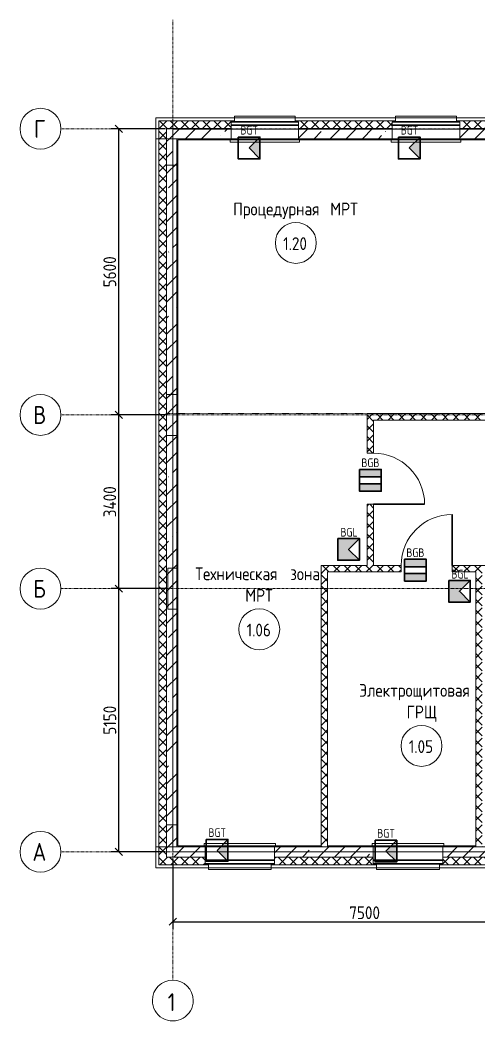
# Model space of a CAD drawing. Header units: millimetres. Extents: x -174154 to -170572, y -111302 to -109817.
# Drawn here: x -172564 to -172474.2, y -110327.1 to -110131.2 of the extents above; entities that cross this region are included whole.
import ezdxf

# ---------------------------------------------------------------- set-up
doc = ezdxf.new("R2010")
doc.units = ezdxf.units.MM
for name, pattern in [('ACAD_ISO02W100', [15, 12, -3]), ('ADSK_Линия сетки', [21, 12, -3, 3, -3]), ('ADSK_Штрих_ш3 п1_5', [4.5, 3, -1.5])]:
    doc.linetypes.add(name, pattern=pattern)
doc.layers.get('Defpoints').update_dxf_attribs({"color": 70})
for name, color, linetype, lineweight in [('!Подложка', 252, 'ACAD_ISO02W100', 25), ('Двери', 7, 'Continuous', 18), ('Кабель ПС', 20, 'ACAD_ISO02W100', 30), ('Колонны', 7, 'Continuous', 18), ('Марки помещений', 7, 'Continuous', 18), ('Окна', 7, 'Continuous', 18), ('ОПС', 1, 'Continuous', 30), ('Оси', 7, 'Continuous', 9), ('Остекление', 7, 'Continuous', 30), ('Отлив', 7, 'Continuous', 18), ('Панель', 7, 'Continuous', 18), ('Перекрытия', 7, 'Continuous', 18), ('Подоконник_Верхний брус', 7, 'Continuous', 18), ('ПС', 1, 'Continuous', 50), ('Размеры', 7, 'Continuous', 9), ('Стены', 7, 'Continuous', 18), ('Стены разрез', 7, 'Continuous', 40), ('Стены штриховка', 7, 'Continuous', 18)]:
    doc.layers.add(name, color=color, linetype=linetype, lineweight=lineweight)
doc.layers.add('_Разделитель помещений_', color=4, linetype='ADSK_Штрих_ш3 п1_5', lineweight=40, true_color=0x00ffff)
doc.layers.add('PRSHEME', color=7, linetype='Continuous')
doc.styles.add('GOST Common', font='GOST Common.ttf', dxfattribs={"width": 0.9, "height": 250})
doc.styles.add('GOST Common_1', font='GOST Common.ttf', dxfattribs={"width": 0.9, "height": 350})
doc.styles.get("Standard").update_dxf_attribs({"font": 'GOST_A.TTF'})
doc.dimstyles.new('ADSK_Проверочный', dxfattribs={"dimscale": 304.8, "dimtxt": 251.428749, "dimasz": 0.463911, "dimexe": 0.492126, "dimexo": 0.492126, "dimgap": 0.164042, "dimtad": 1, "dimdec": 0, "dimdsep": 46, "dimtxsty": 'GOST Common', "dimblk1": 'OBLIQUE', "dimblk2": 'OBLIQUE', "dimsah": 1, "dimcen": 0.09, "dimazin": 0, "dimtfac": 1, "dimtdec": 4, "dimtix": 1, "dimtmove": 0, "dimatfit": 3, "dimfxl": 1, "dimtvp": 1, "dimtolj": 1, "dimtzin": 0, "dimarcsym": 2})
pattern_1 = [(45, (30280, 12305), (-106.066, 106.066), []), (135, (30280, 12305), (-106.066, -106.066), [])]
pattern_2 = [(45, (30280, 12305), (-314.309, 314.309), []), (45, (30594.3, 12305), (-314.309, 314.309), [555.625, -111.125, 3.353, -107.772])]
pattern_3 = [(45, (30280, 12305), (-314.309, 314.309), []), (45, (30594.3, 12305), (-314.309, 314.309), [222.25, -111.125])]

# ---------------------------------------------------------------- blocks, each defined once
blk = doc.blocks.new('ИОО')
at = {"layer": 'Кабель ПС', "ltscale": 100}
h = blk.add_hatch(color=5, dxfattribs=at)
h.dxf.hatch_style = 1
h.paths.add_polyline_path([(0, 0), (185, -186), (185, 186)])
at = {"layer": 'ОПС', "color": 5, "ltscale": 100}
for p, q in [((185, 186), (0, 0)), ((0, 0), (185, -186))]:
    blk.add_line(p, q, dxfattribs=at)
blk.add_lwpolyline([(-185, 186), (185, 186), (185, -186), (-185, -186)], close=True, dxfattribs=at)
blk = doc.blocks.new('*U8')
at = {"layer": 'Кабель ПС', "color": 20, "xscale": 0.803782661242815, "yscale": 0.803782661242815, "zscale": 0.803782661242815}
blk.add_blockref('ИОО', (148, 150), dxfattribs=at)
at = {"layer": 'ПС', "color": 0, "ltscale": 300, "insert": (151, 394), "char_height": 120, "width": 108.01, "attachment_point": 5, "bg_fill": 3, "box_fill_scale": 1, "bg_fill_color": 256, "bg_fill_transparency": 0}
blk.add_mtext('BGT', dxfattribs=at)
blk = doc.blocks.new('*U9')
at = {"layer": 'ОПС', "lineweight": 25, "ltscale": 10}
h = blk.add_hatch(color=5, dxfattribs=at)
h.dxf.hatch_style = 1
h.paths.add_polyline_path([(0, 300), (0, 1), (297, 1), (148, 150), (297, 300)])
at = {"layer": 'ОПС', "color": 5, "ltscale": 100}
blk.add_lwpolyline([(0, 300), (297, 300), (297, 1), (0, 1)], close=True, dxfattribs=at)
blk.add_lwpolyline([(297, 300), (148, 150), (297, 1)], dxfattribs=at)
at = {"layer": 'ПС', "color": 0, "ltscale": 300, "insert": (155, 385), "char_height": 120, "width": 171.6, "attachment_point": 5, "bg_fill": 3, "box_fill_scale": 1, "bg_fill_color": 256, "bg_fill_transparency": 0}
blk.add_mtext('BGL', dxfattribs=at)
blk = doc.blocks.new('*U10')
at = {"layer": 'PRSHEME', "lineweight": 25}
for points in [[(0, 300), (298, 300), (298, 198), (0, 198)], [(0, 103), (298, 103), (298, 0), (0, 0)]]:
    blk.add_hatch(color=30, dxfattribs=at).paths.add_polyline_path(points)
at = {"layer": 'PRSHEME', "color": 30, "lineweight": 30}
for p, q in [((0, 198), (298, 198)), ((0, 103), (298, 103))]:
    blk.add_line(p, q, dxfattribs=at)
at = {"layer": 'PRSHEME', "color": 30, "lineweight": 25}
for points in [[(0, 300), (298, 300), (298, 198), (0, 198)], [(0, 103), (298, 103), (298, 0), (0, 0)]]:
    blk.add_lwpolyline(points, close=True, dxfattribs=at)
at = {"layer": 'PRSHEME', "color": 30, "lineweight": 30}
blk.add_lwpolyline([(0, 300), (298, 300), (298, 0), (0, 0)], close=True, dxfattribs=at)
at = {"layer": 'ПС', "color": 0, "ltscale": 300, "insert": (148, 391), "char_height": 120, "width": 178.9, "attachment_point": 5, "bg_fill": 3, "box_fill_scale": 1, "bg_fill_color": 256, "bg_fill_transparency": 0}
blk.add_mtext('BGB', dxfattribs=at)
blk = doc.blocks.new('AC_Дверь_Однопольная_ДеревяннаяНаружная_ГОСТ24698-81 - 960х2080h ГЛ-799321-В_АР_ПЭ_01 Этаж')
at = {"layer": 'Панель', "lineweight": 30}
blk.add_line((500, 62.5), (500, 1062.5), dxfattribs=at)
at = {"layer": 'Панель'}
blk.add_arc((500, 62.5), 1000, 90, 180, dxfattribs=at)
blk = doc.blocks.new('AC_Дверь_Однопольная_ДеревяннаяНаружная_ГОСТ24698-81 - 960х2080h ГЛ-799317-В_АР_ПЭ_01 Этаж')
at = {"layer": 'Панель', "lineweight": 30}
blk.add_line((500, 62.5), (500, 1062.5), dxfattribs=at)
at = {"layer": 'Панель'}
blk.add_arc((500, 62.5), 1000, 90, 180, dxfattribs=at)
blk = doc.blocks.new('B2B_Окно_1створка - 1320х1460h-729009-В_АР_ПЭ_01 Этаж')
at = {"layer": 'Остекление'}
for p, q in [((-680, 135), (680, 135)), ((-680, 65), (680, 65))]:
    blk.add_line(p, q, dxfattribs=at)
blk = doc.blocks.new('В2В_Подоконник_ПВХ - ПВХ-717279-В_АР_ПЭ_01 Этаж')
at = {"layer": 'Подоконник_Верхний брус'}
for p, q in [((-680, -280), (-680, 0)), ((-680, 0), (680, 0)), ((680, 0), (680, -280)), ((-680, -280), (-700, -280)), ((-700, -280), (-700, -330)), ((-700, -330), (700, -330)), ((700, -280), (680, -280)), ((700, -330), (700, -280))]:
    blk.add_line(p, q, dxfattribs=at)
blk = doc.blocks.new('B2B_Отлив - Отлив_металлический-717280-В_АР_ПЭ_01 Этаж')
at = {"layer": 'Отлив'}
for p, q in [((-615, 1), (-615, 110)), ((615, 110), (-615, 110)), ((-615, 0), (-615, 1)), ((-615, 1), (615, 1)), ((-615, 1), (615, 1)), ((-615, 0), (615, 0)), ((615, 110), (615, 1)), ((615, 1), (615, 0))]:
    blk.add_line(p, q, dxfattribs=at)
blk = doc.blocks.new('B2B_Окно_1створка - 1280х2060h-715729-В_АР_ПЭ_01 Этаж')
at = {"layer": 'Остекление'}
for p, q in [((-660, 135), (660, 135)), ((-660, 70), (660, 70))]:
    blk.add_line(p, q, dxfattribs=at)
blk = doc.blocks.new('В2В_Подоконник_ПВХ - ПВХ-666027-В_АР_ПЭ_01 Этаж')
at = {"layer": 'Подоконник_Верхний брус'}
for p, q in [((-660, -285), (-660, 0)), ((-660, 0), (660, 0)), ((660, 0), (660, -285)), ((-660, -285), (-680, -285)), ((-680, -285), (-680, -335)), ((-680, -335), (680, -335)), ((680, -285), (660, -285)), ((680, -335), (680, -285))]:
    blk.add_line(p, q, dxfattribs=at)
blk = doc.blocks.new('B2B_Отлив - Отлив_металлический-622779-В_АР_ПЭ_01 Этаж')
at = {"layer": 'Отлив'}
for p, q in [((-595, 1), (-595, 110)), ((595, 110), (-595, 110)), ((-595, 0), (-595, 1)), ((-595, 1), (595, 1)), ((-595, 1), (595, 1)), ((-595, 0), (595, 0)), ((595, 110), (595, 1)), ((595, 1), (595, 0))]:
    blk.add_line(p, q, dxfattribs=at)
blk = doc.blocks.new('Ось сетки - D8-4846-В_АР_ПЭ_01 Этаж')
at = {"layer": 'Оси', "lineweight": 18}
for start, end in [(360, 180), (180, 360)]:
    blk.add_arc((0, 0), 4, start, end, dxfattribs=at)
blk = doc.blocks.new('ADSK_Марка_Помещение_2_ГОСТ21-501-2011 - Имя и Категория-86712-В_АР_ПЭ_01 Этаж')
at = {"layer": 'Марки помещений'}
blk.add_circle((0, 0), 4, dxfattribs=at)
blk = doc.blocks.new('_Oblique')
at = {"color": 0, "linetype": 'ByBlock', "lineweight": -2}
blk.add_line((-0.5, -0.5), (0.5, 0.5), dxfattribs=at)
blk = doc.blocks.new('*D484')
at = {"layer": 'Defpoints', "color": 0, "transparency": 16777216}
for p in [(330, 315), (7830, 315), (7830, -1052)]:
    blk.add_point(p, dxfattribs=at)
at = {"layer": 'Размеры', "color": 0, "lineweight": -2, "transparency": 16777216}
for p, q in [((330, 165), (330, -1202)), ((7830, 165), (7830, -1202)), ((330, -1052), (7830, -1052))]:
    blk.add_line(p, q, dxfattribs=at)
at = {"layer": 'Размеры', "color": 0, "lineweight": -2, "transparency": 16777216, "xscale": 141.4, "yscale": 141.4, "zscale": 141.4, "rotation": 180}
blk.add_blockref('_Oblique', (330, -1052), dxfattribs=at)
at = {"layer": 'Размеры', "color": 0, "lineweight": -2, "transparency": 16777216, "xscale": 141.4, "yscale": 141.4, "zscale": 141.4}
blk.add_blockref('_Oblique', (7830, -1052), dxfattribs=at)
at = {"layer": 'Размеры', "color": 0, "transparency": 16777216, "insert": (4080, -877), "char_height": 250, "width": 756.84, "attachment_point": 5, "style": 'GOST Common'}
blk.add_mtext('\\A1;7500', dxfattribs=at)
blk = doc.blocks.new('*D487')
at = {"layer": 'Defpoints', "color": 0, "transparency": 16777216}
for p in [(-727, 5465), (330, 5465), (330, 315)]:
    blk.add_point(p, dxfattribs=at)
at = {"layer": 'Размеры', "color": 0, "lineweight": -2, "transparency": 16777216}
for p, q in [((180, 5465), (-877, 5465)), ((-727, 315), (-727, 5465)), ((180, 315), (-877, 315))]:
    blk.add_line(p, q, dxfattribs=at)
at = {"layer": 'Размеры', "color": 0, "lineweight": -2, "transparency": 16777216, "xscale": 141.4, "yscale": 141.4, "zscale": 141.4}
for p, rotation in [((-727, 5465), 90), ((-727, 315), 270)]:
    blk.add_blockref('_Oblique', p, dxfattribs=dict(at, rotation=rotation))
at = {"layer": 'Размеры', "color": 0, "transparency": 16777216, "insert": (-902, 2890), "char_height": 250, "width": 700.59, "attachment_point": 5, "rotation": 90, "style": 'GOST Common'}
blk.add_mtext('\\A1;5150', dxfattribs=at)
blk = doc.blocks.new('*D491')
at = {"layer": 'Defpoints', "color": 0, "transparency": 16777216}
for p in [(-727, 8865), (330, 8865), (0, 5465)]:
    blk.add_point(p, dxfattribs=at)
at = {"layer": 'Размеры', "color": 0, "lineweight": -2, "transparency": 16777216}
for p, q in [((180, 8865), (-877, 8865)), ((-727, 5465), (-727, 8865)), ((-150, 5465), (-877, 5465))]:
    blk.add_line(p, q, dxfattribs=at)
at = {"layer": 'Размеры', "color": 0, "lineweight": -2, "transparency": 16777216, "xscale": 141.4, "yscale": 141.4, "zscale": 141.4}
for p, rotation in [((-727, 8865), 90), ((-727, 5465), 270)]:
    blk.add_blockref('_Oblique', p, dxfattribs=dict(at, rotation=rotation))
at = {"layer": 'Размеры', "color": 0, "transparency": 16777216, "insert": (-902, 7165), "char_height": 250, "width": 782.41, "attachment_point": 5, "rotation": 90, "style": 'GOST Common'}
blk.add_mtext('\\A1;3400', dxfattribs=at)
blk = doc.blocks.new('*D492')
at = {"layer": 'Defpoints', "color": 0, "transparency": 16777216}
for p in [(-727, 14465), (330, 14465), (330, 8865)]:
    blk.add_point(p, dxfattribs=at)
at = {"layer": 'Размеры', "color": 0, "lineweight": -2, "transparency": 16777216}
for p, q in [((180, 14465), (-877, 14465)), ((-727, 8865), (-727, 14465)), ((180, 8865), (-877, 8865))]:
    blk.add_line(p, q, dxfattribs=at)
at = {"layer": 'Размеры', "color": 0, "lineweight": -2, "transparency": 16777216, "xscale": 141.4, "yscale": 141.4, "zscale": 141.4}
for p, rotation in [((-727, 14465), 90), ((-727, 8865), 270)]:
    blk.add_blockref('_Oblique', p, dxfattribs=dict(at, rotation=rotation))
at = {"layer": 'Размеры', "color": 0, "transparency": 16777216, "insert": (-902, 11665), "char_height": 250, "width": 756.84, "attachment_point": 5, "rotation": 90, "style": 'GOST Common'}
blk.add_mtext('\\A1;5600', dxfattribs=at)
blk = doc.blocks.new('A$Cb2ab8b70')
at = {"layer": 'Колонны', "lineweight": 20, "true_color": 0x636466}
h = blk.add_hatch(dxfattribs=at)
h.set_pattern_fill('FP_3', color=251, style=0, pattern_type=2)
h.set_pattern_definition(pattern_3)
h.paths.add_polyline_path([(210, 8465), (410, 8465), (410, 9265), (210, 9265), (210, 9239.7)])
at = {"layer": 'Стены', "lineweight": 20, "true_color": 0x636466}
h = blk.add_hatch(dxfattribs=at)
h.set_pattern_fill('FP_3', color=251, style=0, pattern_type=2)
h.set_pattern_definition(pattern_3)
h.paths.add_polyline_path([(230, 5065), (430, 5065), (430, 5865), (230, 5865)])
at = {"layer": 'Стены разрез', "lineweight": 20, "true_color": 0x636466}
h = blk.add_hatch(dxfattribs=at)
h.set_pattern_fill('FP_1', color=251, style=0, pattern_type=2)
h.set_pattern_definition(pattern_1)
h.paths.add_polyline_path([(14910, 14470), (14910, 14620), (11550, 14620), (11550, 14600), (11615, 14600), (11615, 14470), (14524.8, 14470)])
h.paths.add_polyline_path([(10295, 14470), (10295, 14600), (10360, 14600), (10360, 14620), (5875, 14620), (5875, 14600), (5940, 14600), (5940, 14470), (6854.1, 14470)])
h.paths.add_polyline_path([(4620, 14470), (4620, 14600), (4685, 14600), (4685, 14620), (2725, 14620), (2725, 14600), (2790, 14600), (2790, 14470), (3018.8, 14470)])
h.paths.add_polyline_path([(1470, 14470), (1470, 14600), (1535, 14600), (1535, 14620), (60, 14620), (60, 14470), (210, 14470)])
h = blk.add_hatch(dxfattribs=at)
h.set_pattern_fill('FP_1', color=251, style=0, pattern_type=2)
h.set_pattern_definition(pattern_1)
h.paths.add_polyline_path([(210, 210), (210, 14470), (60, 14470), (60, 210)])
h = blk.add_hatch(dxfattribs=at)
h.set_pattern_fill('FP_4', color=251, style=0, pattern_type=2)
h.set_pattern_definition(pattern_2)
h.paths.add_polyline_path([(14910, 14270), (14910, 14470), (11615, 14470), (11615, 14270), (14524.8, 14270)])
h.paths.add_polyline_path([(10295, 14270), (10295, 14470), (5940, 14470), (5940, 14270), (8380, 14270)])
h.paths.add_polyline_path([(2790, 14270), (4620, 14270), (4620, 14470), (2790, 14470)])
h.paths.add_polyline_path([(410, 14270), (1470, 14270), (1470, 14470), (210, 14470), (210, 14270)])
h = blk.add_hatch(dxfattribs=at)
h.set_pattern_fill('FP_4', color=251, style=0, pattern_type=2)
h.set_pattern_definition(pattern_2)
h.paths.add_polyline_path([(410, 410), (410, 14270), (210, 14270), (210, 410)])
h = blk.add_hatch(dxfattribs=at)
h.set_pattern_fill('FP_1', color=251, style=0, pattern_type=2)
h.set_pattern_definition(pattern_1)
h.paths.add_polyline_path([(4127.5, 5917.5), (4252.5, 5917.5), (4252.5, 7115), (4127.5, 7115)])
h.paths.add_polyline_path([(4252.5, 8115), (4252.5, 8890), (4127.5, 8890), (4127.5, 8115)])
h = blk.add_hatch(dxfattribs=at)
h.set_pattern_fill('FP_1', color=251, style=0, pattern_type=2)
h.set_pattern_definition(pattern_1)
h.paths.add_polyline_path([(14930, 8765), (14930, 8890), (11980, 8890), (11980, 8765), (14524.8, 8765)])
h.paths.add_polyline_path([(9877.5, 8765), (10680, 8765), (10680, 8890), (4252.5, 8890), (4252.5, 8765), (8771.8, 8765)])
h = blk.add_hatch(dxfattribs=at)
h.set_pattern_fill('FP_1', color=251, style=0, pattern_type=2)
h.set_pattern_definition(pattern_1)
h.paths.add_polyline_path([(14930, 5792.5), (15045, 5792.5), (15045, 5917.5), (14208.7, 5917.5), (14208.7, 5792.5), (14680, 5792.5)])
h.paths.add_polyline_path([(7730, 5792.5), (12208.7, 5792.5), (12208.7, 5917.5), (7437.5, 5917.5), (7437.5, 5792.5)])
h.paths.add_polyline_path([(4792.5, 5792.5), (4792.5, 5917.5), (3227.5, 5917.5), (3227.5, 5792.5), (3352.5, 5792.5)])
h.paths.add_polyline_path([(6437.5, 5792.5), (6437.5, 5917.5), (5792.5, 5917.5), (5792.5, 5792.5), (6377.5, 5792.5)])
h = blk.add_hatch(dxfattribs=at)
h.set_pattern_fill('FP_1', color=251, style=0, pattern_type=2)
h.set_pattern_definition(pattern_1)
h.paths.add_polyline_path([(3227.5, 410), (3352.5, 410), (3352.5, 5792.5), (3227.5, 5792.5), (3227.5, 430)])
h = blk.add_hatch(dxfattribs=at)
h.set_pattern_fill('FP_1', color=251, style=0, pattern_type=2)
h.set_pattern_definition(pattern_1)
h.paths.add_polyline_path([(6252.5, 410), (6377.5, 410), (6377.5, 5792.5), (6252.5, 5792.5), (6252.5, 430)])
h = blk.add_hatch(dxfattribs=at)
h.set_pattern_fill('FP_4', color=251, style=0, pattern_type=2)
h.set_pattern_definition(pattern_2)
h.paths.add_polyline_path([(15025, 210), (15025, 410), (10985, 410), (10985, 210), (15004.2, 210)])
h.paths.add_polyline_path([(9625, 210), (9625, 410), (5610, 410), (5610, 210), (6854.1, 210)])
h.paths.add_polyline_path([(2320, 210), (4250, 210), (4250, 410), (2320, 410)])
h.paths.add_polyline_path([(960, 210), (960, 410), (210, 410), (210, 210)])
h = blk.add_hatch(dxfattribs=at)
h.set_pattern_fill('FP_1', color=251, style=0, pattern_type=2)
h.set_pattern_definition(pattern_1)
h.paths.add_polyline_path([(14815, 60), (14875, 60), (14875, 210), (10985, 210), (10985, 80), (10920, 80), (10920, 60), (14524.8, 60)])
h.paths.add_polyline_path([(9690, 60), (9690, 80), (9625, 80), (9625, 210), (5610, 210), (5610, 80), (5545, 80), (5545, 60), (6854.1, 60)])
h.paths.add_polyline_path([(3018.8, 60), (4315, 60), (4315, 80), (4250, 80), (4250, 210), (2320, 210), (2320, 80), (2255, 80), (2255, 60)])
h.paths.add_polyline_path([(60, 60), (1025, 60), (1025, 80), (960, 80), (960, 210), (60, 210)])
at = {"layer": '_Разделитель помещений_', "color": 251, "lineweight": 20, "true_color": 0x636466}
blk.add_line((215, 8890), (4190, 8890), dxfattribs=at)
at = {"layer": 'Колонны', "color": 251, "lineweight": 20, "true_color": 0x636466}
for p, q in [((410, 9265), (210, 9265)), ((210, 9265), (210, 8465)), ((410, 8465), (410, 9265)), ((210, 8465), (410, 8465))]:
    blk.add_line(p, q, dxfattribs=at)
at = {"layer": 'Оси', "linetype": 'ADSK_Линия сетки'}
for p, q in [((330, 16592.9), (330, -2195)), ((32780, 14465), (-1856.4, 14465)), ((32780, 8865), (-1856.4, 8865)), ((32579.7, 5465), (-1856.4, 5465)), ((32780, 315), (-1856.4, 315))]:
    blk.add_line(p, q, dxfattribs=at)
at = {"layer": 'Перекрытия', "color": 251, "lineweight": 20, "true_color": 0x636466}
for p, q in [((30230, 14455), (330, 14455)), ((330, 14455), (330, 315)), ((330, 315), (30230, 315))]:
    blk.add_line(p, q, dxfattribs=at)
at = {"layer": 'Стены', "color": 251, "lineweight": 20, "true_color": 0x636466}
for p, q in [((1535, 14680), (2725, 14680)), ((4685, 14680), (5875, 14680)), ((14910, 14270), (0, 14270)), ((2790, 14250), (1470, 14250)), ((5940, 14250), (4620, 14250)), ((0, 410), (30110, 410)), ((960, 430), (2320, 430)), ((4250, 430), (5610, 430)), ((2255, 0), (1025, 0)), ((5545, 0), (4315, 0))]:
    blk.add_line(p, q, dxfattribs=at)
at = {"layer": 'Стены разрез', "color": 251, "lineweight": 20, "true_color": 0x636466}
for p, q in [((1535, 14680), (0, 14680)), ((0, 14680), (0, 0)), ((1470, 14250), (1470, 14600)), ((1470, 14600), (1535, 14600)), ((1535, 14600), (1535, 14680)), ((4685, 14680), (2725, 14680)), ((2725, 14680), (2725, 14600)), ((2725, 14600), (2790, 14600)), ((2790, 14600), (2790, 14250)), ((4620, 14250), (4620, 14600)), ((4620, 14600), (4685, 14600)), ((4685, 14600), (4685, 14680)), ((10360, 14680), (5875, 14680)), ((5875, 14680), (5875, 14600)), ((5875, 14600), (5940, 14600)), ((5940, 14600), (5940, 14250)), ((210, 14250), (210, 13750)), ((410, 13750), (410, 14250)), ((430, 14250), (1470, 14250)), ((430, 430), (430, 14250)), ((2790, 14250), (4620, 14250)), ((5940, 14250), (8255, 14250)), ((210, 13750), (410, 13750)), ((8255, 8890), (4127.5, 8890)), ((4127.5, 8890), (4127.5, 8115)), ((4252.5, 8765), (8267.5, 8765)), ((4252.5, 8115), (4252.5, 8765)), ((4127.5, 8115), (4252.5, 8115)), ((4252.5, 7115), (4127.5, 7115)), ((4127.5, 7115), (4127.5, 5917.5)), ((4252.5, 5917.5), (4252.5, 7115)), ((4127.5, 5917.5), (3227.5, 5917.5)), ((3227.5, 5917.5), (3227.5, 430)), ((4792.5, 5917.5), (4252.5, 5917.5)), ((4792.5, 5792.5), (4792.5, 5917.5)), ((6437.5, 5917.5), (5792.5, 5917.5)), ((5792.5, 5917.5), (5792.5, 5792.5)), ((430, 5865), (230, 5865)), ((230, 5865), (230, 5065)), ((430, 5065), (430, 5865)), ((3352.5, 5792.5), (4792.5, 5792.5)), ((3352.5, 430), (3352.5, 5792.5)), ((5792.5, 5792.5), (6252.5, 5792.5)), ((6252.5, 5792.5), (6252.5, 430)), ((230, 5065), (430, 5065)), ((410, 845), (210, 845)), ((210, 845), (210, 430)), ((410, 430), (410, 845)), ((960, 430), (430, 430)), ((960, 80), (960, 430)), ((3227.5, 430), (2320, 430)), ((2320, 430), (2320, 80)), ((4250, 430), (3352.5, 430)), ((4250, 80), (4250, 430)), ((6252.5, 430), (5610, 430)), ((5610, 430), (5610, 80)), ((0, 0), (1025, 0)), ((1025, 80), (960, 80)), ((1025, 0), (1025, 80)), ((2320, 80), (2255, 80)), ((2255, 80), (2255, 0)), ((4315, 80), (4250, 80)), ((4315, 0), (4315, 80)), ((5610, 80), (5545, 80)), ((5545, 80), (5545, 0)), ((2255, 0), (4315, 0)), ((5545, 0), (9690, 0))]:
    blk.add_line(p, q, dxfattribs=at)
at = {"layer": 'Стены штриховка', "color": 251, "lineweight": 20, "true_color": 0x636466}
for p, q in [((1535, 14620), (60, 14620)), ((60, 14620), (60, 60)), ((4685, 14620), (2725, 14620)), ((10360, 14620), (5875, 14620)), ((1470, 14470), (210, 14470)), ((210, 14470), (210, 210)), ((4620, 14470), (2790, 14470)), ((10295, 14470), (5940, 14470)), ((410, 14270), (410, 410)), ((3227.5, 410), (3227.5, 430)), ((3352.5, 410), (3352.5, 430)), ((6252.5, 410), (6252.5, 430)), ((210, 210), (960, 210)), ((2320, 210), (4250, 210)), ((5610, 210), (9625, 210)), ((60, 60), (1025, 60)), ((2255, 60), (4315, 60)), ((5545, 60), (9690, 60))]:
    blk.add_line(p, q, dxfattribs=at)
at = {"layer": 'Двери', "color": 251, "lineweight": 20, "true_color": 0x636466, "rotation": 269.9999999999999}
blk.add_blockref('AC_Дверь_Однопольная_ДеревяннаяНаружная_ГОСТ24698-81 - 960х2080h ГЛ-799317-В_АР_ПЭ_01 Этаж', (4190, 7615), dxfattribs=at)
at = {"layer": 'Двери', "color": 251, "lineweight": 20, "true_color": 0x636466}
blk.add_blockref('AC_Дверь_Однопольная_ДеревяннаяНаружная_ГОСТ24698-81 - 960х2080h ГЛ-799321-В_АР_ПЭ_01 Этаж', (5292.5, 5855), dxfattribs=at)
at = {"layer": 'Марки помещений', "color": 251, "lineweight": 20, "true_color": 0x636466, "xscale": 99.99999999999993, "yscale": 99.99999999999993, "zscale": 99.99999999999993}
for p in [(2735, 12230), (2020.4, 4669.2), (5191.6, 2387.7)]:
    blk.add_blockref('ADSK_Марка_Помещение_2_ГОСТ21-501-2011 - Имя и Категория-86712-В_АР_ПЭ_01 Этаж', p, dxfattribs=at)
at = {"layer": 'Окна', "color": 251, "lineweight": 20, "true_color": 0x636466}
for name, p in [('B2B_Отлив - Отлив_металлический-622779-В_АР_ПЭ_01 Этаж', (2130, 14600)), ('B2B_Отлив - Отлив_металлический-622779-В_АР_ПЭ_01 Этаж', (5280, 14600)), ('В2В_Подоконник_ПВХ - ПВХ-666027-В_АР_ПЭ_01 Этаж', (2130, 14535)), ('B2B_Окно_1створка - 1280х2060h-715729-В_АР_ПЭ_01 Этаж', (2130, 14465)), ('В2В_Подоконник_ПВХ - ПВХ-666027-В_АР_ПЭ_01 Этаж', (5280, 14535)), ('B2B_Окно_1створка - 1280х2060h-715729-В_АР_ПЭ_01 Этаж', (5280, 14465))]:
    blk.add_blockref(name, p, dxfattribs=at)
at = {"layer": 'Окна', "color": 251, "lineweight": 20, "true_color": 0x636466, "rotation": 180}
for name, p in [('В2В_Подоконник_ПВХ - ПВХ-717279-В_АР_ПЭ_01 Этаж', (1640, 150)), ('В2В_Подоконник_ПВХ - ПВХ-717279-В_АР_ПЭ_01 Этаж', (4930, 150)), ('B2B_Окно_1створка - 1320х1460h-729009-В_АР_ПЭ_01 Этаж', (1640, 215)), ('B2B_Отлив - Отлив_металлический-717280-В_АР_ПЭ_01 Этаж', (1640, 80)), ('B2B_Окно_1створка - 1320х1460h-729009-В_АР_ПЭ_01 Этаж', (4930, 215)), ('B2B_Отлив - Отлив_металлический-717280-В_АР_ПЭ_01 Этаж', (4930, 80))]:
    blk.add_blockref(name, p, dxfattribs=at)
at = {"layer": 'Оси', "lineweight": 18, "xscale": 99.99999999999993, "yscale": 99.99999999999993, "zscale": 99.99999999999993}
for p, rotation in [((-2256.4, 14465), 89.99999999999982), ((-2256.4, 8865), 89.99999999999982), ((-2256.4, 5465), 89.99999999999982), ((-2256.4, 315), 89.99999999999982), ((330, -2595), 180)]:
    blk.add_blockref('Ось сетки - D8-4846-В_АР_ПЭ_01 Этаж', p, dxfattribs=dict(at, rotation=rotation))
at = {"layer": 'Марки помещений', "color": 251, "lineweight": 20, "true_color": 0x636466, "char_height": 250, "attachment_point": 1, "style": 'GOST Common'}
for s, insert, width in [('Процедурная', (1509, 13018.7), 2207.847), ('МРТ', (3408.1, 13018.7), 678.228), ('1.20', (2488.2, 12341.4), 606.076), ('Техническая', (770.2, 5880.8), 2157.341), ('зона', (2627.5, 5880.8), 786.455), ('МРТ', (1746.5, 5457.5), 678.228), ('1.06', (1773.7, 4780.6), 606.076), ('Электрощитовая', (3974.1, 3599.4), 2958.227), ('ГРЩ', (4902.8, 3176.1), 714.304), ('1.05', (4944.8, 2499.1), 606.076)]:
    blk.add_mtext(s, dxfattribs=dict(at, insert=insert, width=width))
at = {"layer": 'Оси', "char_height": 350, "attachment_point": 1, "style": 'GOST Common_1'}
for s, insert, width in [('\\fGOST Common|b0|i0|c204|p34|;\\W.9;Г', (-2383.5, 14638.2), 274.177), ('\\fGOST Common|b0|i0|c204|p34|;\\W.9;В', (-2398.4, 9038.2), 310.253), ('\\fGOST Common|b0|i0|c204|p34|;\\W.9;Б', (-2398.4, 5638.2), 310.253), ('\\fGOST Common|b0|i0|c204|p34|;\\W.9;А', (-2413.2, 488.2), 346.329), ('\\fGOST Common|b0|i0|c204|p34|;\\W.9;1', (231.1, -2451.1), 187.595)]:
    blk.add_mtext(s, dxfattribs=dict(at, insert=insert, width=width))
at = {"layer": 'Размеры'}
for base, p1, p2, override, picture, middle in [((-727.1, 14465), (330, 8865), (330, 14465), {"dimpost": '<>', "dimfxl": 5600}, '*D492', (-902.1, 11665)), ((-727.1, 8865), (0, 5465), (330, 8865), {"dimpost": '<>', "dimfxl": 3415.977166}, '*D491', (-902.1, 7165)), ((-727.1, 5465), (330, 315), (330, 5465), {"dimpost": '<>', "dimfxl": 5150}, '*D487', (-902.1, 2890))]:
    dim = blk.add_linear_dim(base=base, p1=p1, p2=p2, angle=90, dimstyle='ADSK_Проверочный', override=override, dxfattribs=at)
    dim.commit()
    dim.dimension.update_dxf_attribs({"geometry": picture, "text_midpoint": middle})
dim = blk.add_linear_dim(base=(7830, -1051.8), p1=(330, 315), p2=(7830, 315), dimstyle='ADSK_Проверочный', override={"dimpost": '<>', "dimfxl": 7500.000127}, dxfattribs=at)
dim.commit()
dim.dimension.update_dxf_attribs({"geometry": '*D484', "text_midpoint": (4080, -876.8)})

msp = doc.modelspace()

# ---------------------------------------------------------------- block references
at = {"layer": 'ПС', "color": 0, "xscale": 0.01424277820484836, "yscale": 0.01424277820484836, "zscale": 0.01424277820484836}
for name, p in [('*U8', (-172521.3, -110158.38)), ('*U8', (-172489.96, -110158.38)), ('*U10', (-172497.57, -110223.41)), ('*U9', (-172501.84, -110236.93)), ('*U10', (-172488.78, -110241.01)), ('*U9', (-172480.16, -110245.13)), ('*U8', (-172527.55, -110295.83)), ('*U8', (-172494.55, -110295.97))]:
    msp.add_blockref(name, p, dxfattribs=at)

# ---------------------------------------------------------------- next in the draw order: block references
at = {"layer": '!Подложка', "ltscale": 20, "xscale": 0.01, "yscale": 0.01, "zscale": 0.01}
msp.add_blockref('A$Cb2ab8b70', (-172537.39, -110297.13), dxfattribs=at)

doc.saveas('drawing.dxf')
